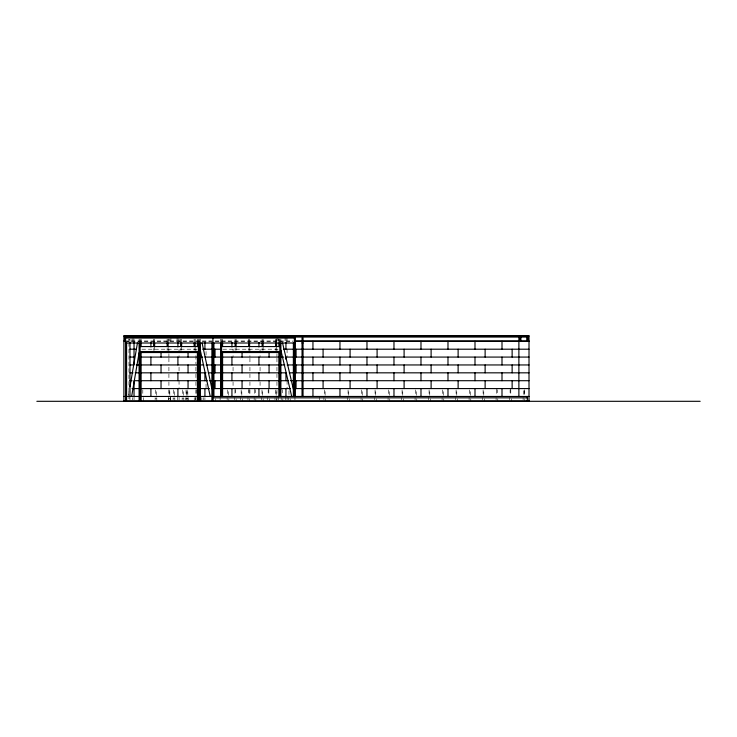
<?xml version="1.0" encoding="UTF-8"?>
<svg xmlns="http://www.w3.org/2000/svg" width="737" height="737" viewBox="0 0 737 737"><rect width="100%" height="100%" fill="white"/><g stroke="black" fill="none" stroke-linecap="round" stroke-linejoin="round"><path stroke-width="0.55" stroke-dasharray="3.69 2.76" d="M128.662 395.336L129.003 389.265M124.912 340.982L293.077 340.982M124.912 341.323L293.077 341.323M141.909 349.2L197.046 349.2M222.924 349.2L278.07 349.2M196.245 389.716L196.143 395.336M234.983 389.716L235.628 389.716L235.647 395.336M249.134 389.716L248.48 389.716L248.47 395.336M254.67 389.716L255.324 389.716L255.334 395.336M268.83 389.716L268.176 389.716L268.167 395.336M281.875 389.716L282.372 389.716L282.382 395.336M496.609 389.716L497.263 389.716L497.272 395.336M510.769 389.716L510.115 389.716L510.105 395.336M524.283 389.716L524.283 395.336L524.32 389.716L523.62 389.716L523.648 395.336M128.643 398.487L129.288 398.487M155.645 398.487L156.299 398.487M169.151 398.487L169.805 398.487M173.656 398.487L174.3 398.487M182.656 398.487L183.31 398.487M186.056 398.487L186.701 398.487M187.152 398.487L187.806 398.487M524.79 398.717L524.79 400.965M523.104 397.593L523.104 399.841M511.285 398.717L511.285 400.965M510.778 389.716L510.778 395.336M509.599 397.593L509.599 399.841M497.779 398.717L497.779 400.965M496.6 389.716L496.6 395.336M496.093 397.593L496.093 399.841M484.283 398.717L484.283 400.965M483.776 395.336L483.776 389.716L483.113 389.716L483.094 395.336M482.588 397.593L482.588 399.841M470.777 398.717L470.777 400.965M470.27 395.336L470.27 389.716L469.607 389.716L469.598 395.336M469.091 397.593L469.091 399.841M457.272 398.717L457.272 400.965M456.765 395.336L456.765 389.716L456.102 389.716L456.092 395.336M455.586 397.593L455.586 399.841M443.766 398.717L443.766 400.965M443.259 395.336L443.259 389.716L442.596 389.716L442.587 395.336M442.08 397.593L442.08 399.841M430.261 398.717L430.261 400.965M429.754 395.336L429.754 389.716L429.091 389.716L429.081 395.336M428.575 397.593L428.575 399.841M416.764 398.717L416.764 400.965M416.258 395.336L416.258 389.716L415.594 389.716L415.576 395.336M415.069 397.593L415.069 399.841M403.259 398.717L403.259 400.965M402.752 395.336L402.752 389.716L402.089 389.716L402.08 395.336M401.573 397.593L401.573 399.841M389.753 398.717L389.753 400.965M389.247 395.336L389.247 389.716L388.583 389.716L388.574 395.336M388.067 397.593L388.067 399.841M376.248 398.717L376.248 400.965M375.741 395.336L375.741 389.716L375.078 389.716L375.069 395.336M374.562 397.593L374.562 399.841M362.742 398.717L362.742 400.965M362.236 395.336L362.236 389.716L361.572 389.716L361.563 395.336M361.056 397.593L361.056 399.841M349.246 398.717L349.246 400.965M348.739 395.336L348.739 389.716L348.076 389.716L348.057 395.336M347.551 397.593L347.551 399.841M325.616 398.717L325.616 400.965M325.109 395.336L325.109 389.716L324.437 389.716L324.427 395.336M323.921 397.593L323.921 399.841M319.701 396.46L319.701 399.841M294.947 396.46L294.947 399.841M290.166 398.717L290.166 400.965M288.987 390.84L288.987 395.336M288.48 397.593L288.48 399.841M287.071 337.021L287.071 341.323M287.071 349.2L287.071 357.077M287.071 380.707L287.071 388.583M287.071 396.46L287.071 399.841M286.057 337.021L286.057 340.982M285.385 396.46L285.385 399.841M285.044 337.021L285.044 340.982M282.851 398.717L282.851 400.965M281.166 397.593L281.166 399.841M280.88 339.048L280.88 342.023M279.867 339.048L279.867 343.009M278.964 339.002L278.964 340.982M278.853 339.048L278.853 343.009M278.632 396.46L278.632 400.965M277.96 337.021L277.96 340.982M276.946 337.021L276.946 341.323M276.946 349.2L276.946 352.581M276.946 353.705L276.946 357.077M276.946 358.2L276.946 364.953M276.946 367.21L276.946 372.83M276.946 373.954L276.946 380.707M276.946 381.83L276.946 388.583M276.946 389.716L276.946 399.841M276.661 398.717L276.661 400.965M276.605 339.048L276.605 343.009M276.605 346.565L276.605 350.379M276.154 395.336L276.154 389.716L275.491 389.716L275.481 395.336M275.592 339.048L275.592 343.009M275.592 348.472L275.592 350.379M274.975 397.593L274.975 399.841M269.346 398.717L269.346 400.965M268.839 389.716L268.839 395.336M267.66 397.593L267.66 399.841M263.155 398.717L263.155 400.965M263.1 339.048L263.1 343.009M263.1 346.565L263.1 350.379M262.648 395.336L262.648 389.716L261.985 389.716L261.976 395.336M262.086 339.048L262.086 343.009M262.086 348.472L262.086 350.379M261.469 397.593L261.469 399.841M260.06 349.2L260.06 357.077M260.06 367.21L260.06 371.706M260.06 381.83L260.06 387.459M255.84 398.717L255.84 400.965M254.661 389.716L254.661 395.336M254.154 397.593L254.154 399.841M249.935 349.2L249.935 357.077M249.935 358.2L249.935 363.829M249.935 367.21L249.935 372.83M249.935 373.954L249.935 379.583M249.935 381.83L249.935 387.459M249.935 389.716L249.935 395.336M249.65 398.717L249.65 400.965M249.594 339.048L249.594 343.009M249.594 346.565L249.594 350.379M249.143 389.716L249.143 395.336M248.581 339.048L248.581 343.009M248.581 348.472L248.581 350.379M247.964 397.593L247.964 399.841M242.344 398.717L242.344 400.965M241.828 395.336L241.828 389.716L241.165 389.716L241.156 395.336M240.649 397.593L240.649 399.841M236.098 339.048L236.098 343.009M236.098 346.565L236.098 350.379M236.153 398.717L236.153 400.965M235.085 339.048L235.085 343.009M235.085 348.472L235.085 350.379M234.965 389.716L234.965 395.336M234.458 397.593L234.458 399.841M233.058 349.2L233.058 357.077M233.058 367.21L233.058 371.706M233.058 381.83L233.058 387.459M228.839 398.717L228.839 400.965M228.332 395.336L228.332 389.716L227.669 389.716L227.65 395.336M227.143 397.593L227.143 399.841M222.592 339.048L222.592 343.009M221.579 339.048L221.579 342.023M220.566 339.048L220.566 342.023M220.114 396.46L220.114 399.841M215.333 398.717L215.333 400.965M206.047 351.448L206.047 355.953M206.047 384.088L206.047 388.583M204.923 397.593L204.923 399.841M203.237 397.593L203.237 399.841M201.827 397.593L201.827 400.965M200.418 339.048L200.418 342.023M199.414 339.048L199.414 342.023M198.4 339.048L198.4 343.009M197.387 339.048L197.387 343.009M195.922 349.2L195.922 363.829M195.922 367.21L195.922 371.706M195.922 373.954L195.922 379.583M195.922 381.83L195.922 387.459M195.922 389.716L195.922 399.841M195.637 397.593L195.637 399.841M195.13 339.048L195.13 343.009M195.13 346.565L195.13 350.379M194.236 397.593L194.236 400.965M194.117 339.048L194.117 343.009M194.117 348.472L194.117 350.379M188.322 397.593L188.322 400.965M187.815 395.336L187.815 389.716L187.152 389.716L187.143 395.336M187.226 397.593L187.226 400.965M186.719 395.336L186.719 389.716L186.046 389.716L186.037 395.336M186.636 397.593L186.636 399.841M185.531 397.593L185.531 399.841M183.826 397.593L183.826 400.965M183.32 395.336L183.32 389.716L182.656 389.716L182.638 395.336M182.14 397.593L182.14 399.841M181.634 339.048L181.634 343.009M181.634 346.565L181.634 350.379M180.62 339.048L180.62 343.009M180.62 348.472L180.62 350.379M179.045 339.002L179.045 341.323M179.045 349.2L179.045 357.077M179.045 367.21L179.045 371.706M179.045 380.707L179.045 387.459M179.045 396.46L179.045 399.841M178.032 337.021L178.032 340.982M177.35 396.46L177.35 399.841M177.018 337.021L177.018 340.982M174.826 397.593L174.826 400.965M174.347 395.336L174.347 389.716L173.646 389.716L173.674 395.336M173.131 397.593L173.131 399.841M170.938 337.021L170.938 340.982M170.597 396.46L170.597 400.965M170.321 397.593L170.321 400.965M169.925 339.002L169.925 340.982M169.814 395.336L169.814 389.716L169.151 389.716L169.142 395.336M168.911 339.002L168.911 341.323M168.911 349.2L168.911 352.581M168.911 353.705L168.911 357.077M168.911 358.2L168.911 364.953M168.911 367.21L168.911 372.83M168.911 373.954L168.911 380.707M168.911 381.83L168.911 388.583M168.911 389.716L168.911 396.46M168.911 397.593L168.911 399.841M168.635 397.593L168.635 399.841M168.128 339.048L168.128 343.009M168.128 346.565L168.128 350.379M167.115 339.048L167.115 343.009M167.115 348.472L167.115 350.379M156.815 397.593L156.815 400.965M156.308 395.336L156.308 389.716L155.645 389.716L155.636 395.336M155.129 397.593L155.129 399.841M154.623 339.048L154.623 343.009M154.623 346.565L154.623 350.379M153.609 339.048L153.609 343.009M153.609 348.472L153.609 350.379M143.31 397.593L143.31 400.965M142.803 389.716L142.803 395.336M141.117 339.048L141.117 343.009M140.104 339.048L140.104 343.009M139.09 339.048L139.09 342.023M134.033 339.002L134.033 341.323M134.033 396.46L134.033 399.841M133.019 337.021L133.019 340.982M132.338 397.593L132.338 399.841M132.006 339.002L132.006 340.982M129.979 341.627L129.979 339.342L127.952 339.342L127.952 341.627M129.979 396.46L129.979 399.841M128.966 339.342L128.966 341.627M128.966 342.76L128.966 399.841"/><path stroke-width="1.11" d="M129.979 386.759L137.441 343.009M131.637 396.46L139.09 352.719M123.899 336.035L529.009 336.035M125.594 337.049L527.323 337.049M125.594 338.062L295.399 338.062L295.399 396.534M123.899 340.982L125.594 340.982M294.809 340.982L529.009 340.982M294.864 341.323L529.009 341.323M125.594 343.009L295.399 343.009M302.041 343.009L303.045 343.009M140.104 346.565L198.4 346.565M221.579 346.565L279.867 346.565M129.979 349.2L136.281 349.2M202.675 349.2L220.676 349.2M283.699 349.2L529.009 349.2M140.104 351.521L198.4 351.521M221.579 351.521L279.867 351.521M140.104 352.535L198.4 352.535M221.579 352.535L279.867 352.535M129.979 357.077L134.033 357.077M138.528 357.077L198.17 357.077M200.418 357.077L202.675 357.077M204.923 357.077L283.699 357.077M529.009 357.077L285.947 357.077L285.947 359.324M129.979 364.953L134.033 364.953L134.033 342.447M136.281 364.953L198.17 364.953M200.418 364.953L203.799 364.953M206.047 364.953L284.823 364.953M287.071 364.953L529.009 364.953M129.979 372.83L133.019 372.83M135.157 372.83L198.17 372.83M200.418 372.83L206.047 372.83M208.295 372.83L285.947 372.83L285.947 380.707M289.319 372.83L529.009 372.83M129.979 380.707L132.006 380.707M198.17 380.707L134.033 380.707L134.033 396.46M200.418 380.707L207.171 380.707M209.428 380.707L288.195 380.707M290.442 380.707L529.009 380.707M132.006 388.583L198.17 388.583M200.418 388.583L209.428 388.583M211.676 388.583L290.442 388.583M294.947 388.583L529.009 388.583M123.899 396.46L125.594 396.46M126.598 396.46L198.17 396.46M200.271 396.46L529.009 396.46M213.076 397.842L527.323 397.842M125.594 399.951L126.598 399.951L126.598 343.009M212.91 399.951L211.897 399.951L211.897 343.009M123.899 400.965L529.009 400.965M36.85 401.306L700.15 401.306M282.557 343.009L293.372 389.293M280.88 350.186L291.695 396.46M202.095 343.009L211.897 388.694M200.418 350.784L210.229 396.46M529.009 401.306L529.009 335.694L123.899 335.694L123.899 401.306M527.996 336.035L527.996 340.982M527.323 336.035L527.323 340.982M527.323 396.46L527.323 400.965M526.983 336.035L526.983 340.982M520.912 336.035L520.912 340.982M519.898 336.035L519.898 340.982M518.885 335.694L518.885 396.46M512.132 349.2L512.132 357.077M512.132 364.953L512.132 372.83M512.132 380.707L512.132 388.583M501.998 341.323L501.998 349.2M501.998 357.077L501.998 364.953M501.998 372.83L501.998 380.707M501.998 388.583L501.998 396.46M485.121 349.2L485.121 357.077M485.121 364.953L485.121 372.83M485.121 380.707L485.121 388.583M474.997 341.323L474.997 349.2M474.997 357.077L474.997 364.953M474.997 372.83L474.997 380.707M474.997 388.583L474.997 396.46M458.119 349.2L458.119 357.077M458.119 364.953L458.119 372.83M458.119 380.707L458.119 388.583M447.985 341.323L447.985 349.2M447.985 357.077L447.985 364.953M447.985 372.83L447.985 380.707M447.985 388.583L447.985 396.46M431.108 349.2L431.108 357.077M431.108 364.953L431.108 372.83M431.108 380.707L431.108 388.583M420.984 341.323L420.984 349.2M420.984 357.077L420.984 364.953M420.984 372.83L420.984 380.707M420.984 388.583L420.984 396.46M404.097 349.2L404.097 357.077M404.097 364.953L404.097 372.83M404.097 380.707L404.097 388.583M393.973 341.323L393.973 349.2M393.973 357.077L393.973 364.953M393.973 372.83L393.973 380.707M393.973 388.583L393.973 396.46M377.095 349.2L377.095 357.077M377.095 364.953L377.095 372.83M377.095 380.707L377.095 388.583M366.971 341.323L366.971 349.2M366.971 357.077L366.971 364.953M366.971 372.83L366.971 380.707M366.971 388.583L366.971 396.46M350.084 349.2L350.084 357.077M350.084 364.953L350.084 372.83M350.084 380.707L350.084 388.583M339.96 341.323L339.96 349.2M339.96 357.077L339.96 364.953M339.96 372.83L339.96 380.707M339.96 388.583L339.96 396.46M323.082 349.2L323.082 357.077M323.082 364.953L323.082 372.83M323.082 380.707L323.082 388.583M312.949 341.323L312.949 349.2M312.949 357.077L312.949 364.953M312.949 372.83L312.949 380.707M312.949 388.583L312.949 396.46M303.045 396.534L303.045 338.062L302.041 338.062L302.041 396.534M296.071 349.2L296.071 357.077M296.071 364.953L296.071 372.83M296.071 380.707L296.071 388.583M294.385 337.049L294.385 396.534M293.372 343.009L293.372 396.534M285.947 342.447L285.947 349.2M285.947 388.583L285.947 396.46M280.88 343.009L280.88 396.534M279.867 343.009L279.867 396.561M278.853 343.009L278.853 346.565M278.853 352.535L278.853 396.561M276.605 343.009L276.605 346.565M275.592 343.009L275.592 346.565M269.069 351.448L269.069 357.077M269.069 364.953L269.069 372.83M269.069 380.707L269.069 388.583M263.1 343.009L263.1 346.565M262.086 343.009L262.086 346.565M258.936 342.447L258.936 346.952M258.936 357.077L258.936 364.953M258.936 372.83L258.936 380.707M258.936 388.583L258.936 396.46M249.594 343.009L249.594 346.565M248.581 343.009L248.581 346.565M242.058 351.448L242.058 357.077M242.058 364.953L242.058 372.83M242.058 380.707L242.058 388.583M236.098 343.009L236.098 346.565M235.085 343.009L235.085 346.565M231.934 342.447L231.934 346.952M231.934 357.077L231.934 364.953M231.934 372.83L231.934 380.707M231.934 388.583L231.934 396.46M222.592 343.009L222.592 346.565M222.592 352.535L222.592 396.561M221.579 343.009L221.579 396.561M220.566 343.009L220.566 396.534M215.047 349.2L215.047 357.077M215.047 364.953L215.047 372.83M215.047 380.707L215.047 388.583M213.923 343.009L213.923 396.534M212.91 337.049L212.91 400.965M204.923 342.447L204.923 349.2M204.923 372.83L204.923 380.707M204.923 388.583L204.923 396.46M200.418 343.009L200.418 399.951L197.387 399.951L197.387 352.535M199.414 343.009L199.414 399.951M198.4 343.009L198.4 399.951M197.387 343.009L197.387 346.565M195.13 343.009L195.13 346.565M194.117 343.009L194.117 346.565M188.046 351.448L188.046 357.077M188.046 364.953L188.046 372.83M188.046 380.707L188.046 388.583M181.634 343.009L181.634 346.565M180.62 343.009L180.62 346.565M177.912 342.447L177.912 346.952M177.912 357.077L177.912 364.953M177.912 372.83L177.912 380.707M177.912 388.583L177.912 396.46M168.128 343.009L168.128 346.565M167.115 343.009L167.115 346.565M161.035 351.448L161.035 357.077M161.035 364.953L161.035 372.83M161.035 380.707L161.035 388.583M154.623 343.009L154.623 346.565M153.609 343.009L153.609 346.565M150.91 342.447L150.91 346.952M150.91 357.077L150.91 364.953M150.91 372.83L150.91 380.707M150.91 388.583L150.91 396.46M141.117 343.009L141.117 346.565M141.117 352.535L141.117 399.951L139.09 399.951L139.09 343.009M140.104 343.009L140.104 399.951M129.979 342.447L129.979 396.46M125.594 336.035L125.594 400.965M124.912 336.035L124.912 340.982"/></g></svg>
